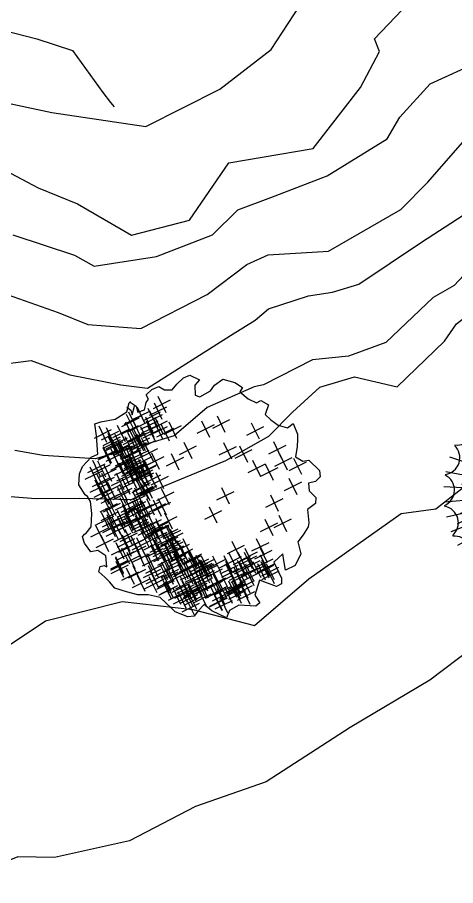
# Model space of a CAD drawing. Header units: inches. Extents: x 200 to 566, y -336 to 11.
# Drawn here: x 474.18 to 487.15, y -194.02 to -168.32 of the extents above; entities that cross this region are included whole.
import ezdxf

# ---------------------------------------------------------------- set-up
doc = ezdxf.new("R2010")
doc.units = ezdxf.units.IN
doc.header["$MEASUREMENT"] = 0
doc.layers.get('0').update_dxf_attribs({"color": 31})
for name, color, linetype in [('boundary', 21, 'Continuous'), ('NEW', 7, 'Continuous'), ('trees', 76, 'Continuous')]:
    doc.layers.add(name, color=color, linetype=linetype)

# ---------------------------------------------------------------- blocks, each defined once
blk = doc.blocks.new('decitree')
at = {"layer": 'boundary'}
blk.add_lwpolyline([(-4.54, 2.527), (-4.179, 2.472), (-3.984, 2.25), (-3.735, 2.499), (-3.818, 2.86), (-3.79, 3.054), (-3.984, 3.193), (-3.846, 3.553), (-3.596, 3.831), (-3.263, 3.803), (-2.929, 3.969), (-2.846, 4.33), (-2.68, 4.746), (-2.458, 4.996), (-1.93, 4.996), (-2.013, 4.663), (-1.791, 4.219), (-1.541, 4.247), (-1.208, 4.746), (-1.153, 5.079), (-0.903, 5.523), (-0.292, 5.634), (0.152, 5.578), (0.124, 5.328), (0.652, 5.19), (1.096, 5.19), (1.235, 5.384), (1.679, 5.356), (1.734, 4.857), (2.095, 4.746), (2.539, 4.663), (3.011, 4.746), (3.178, 5.051), (3.594, 4.663), (3.705, 4.441), (3.844, 4.108), (3.983, 3.609), (4.399, 3.581), (4.649, 3.747), (5.343, 3.526), (5.51, 3.248), (5.399, 2.943), (5.121, 2.721), (5.316, 2.388), (5.76, 2.25), (5.871, 1.972), (5.649, 1.529), (5.982, 0.974), (6.037, 0.78), (5.982, 0.308), (5.899, -0.108), (6.287, -0.579), (6.287, -1.217), (5.954, -1.633), (5.676, -1.245), (5.482, -0.968), (5.26, -1.523), (5.954, -2.077), (6.065, -2.327), (5.899, -2.549), (5.01, -2.632), (5.121, -3.409), (5.51, -3.63), (5.399, -3.88), (4.622, -4.185), (4.316, -4.629), (4.344, -5.017), (3.539, -5.017), (3.067, -4.906), (2.928, -5.322), (2.873, -5.628), (2.595, -5.794), (1.929, -5.849), (1.707, -5.766), (0.957, -5.517), (0.374, -5.655), (-0.098, -5.877), (-0.653, -5.988), (-1.264, -6.071), (-1.625, -5.905), (-1.93, -5.794), (-2.319, -5.683), (-2.374, -5.433), (-2.208, -5.295), (-2.069, -5.295), (-2.347, -4.823), (-2.818, -4.768), (-3.096, -4.962), (-3.568, -4.712), (-3.79, -4.49), (-3.762, -4.324), (-3.707, -4.241), (-3.624, -3.852), (-3.873, -3.242), (-4.179, -2.743), (-4.429, -2.577), (-4.567, -2.549), (-5.067, -2.244), (-5.261, -1.744), (-5.289, -1.356), (-5.095, -0.746), (-4.873, -0.469), (-5.317, 0.308), (-5.65, 0.807), (-5.428, 1.029), (-4.845, 1.445), (-4.484, 2.028), (-4.567, 2.472), (-4.54, 2.555)], dxfattribs=at)
at = {"layer": 'trees', "linetype": 'Continuous'}
for points in [[(0.263, 3.858), (-0.32, 3.109)], [(1.29, 4.191), (1.984, 3.636)], [(1.929, 4.274), (1.346, 3.526)], [(3.317, 3.914), (2.734, 3.165)], [(-2.791, 3.47), (-3.374, 2.721)], [(-0.375, 3.775), (0.319, 3.22)], [(2.678, 3.831), (3.372, 3.276)], [(3.844, 3.498), (3.261, 2.749)], [(3.927, 3.526), (4.622, 2.971)], [(4.566, 3.609), (3.983, 2.86)], [(-3.457, 2.999), (-2.763, 2.444)], [(-3.429, 3.387), (-2.735, 2.832)], [(-2.818, 3.082), (-3.401, 2.333)], [(-0.958, 3.22), (-0.264, 2.666)], [(-0.32, 3.304), (-0.903, 2.555)], [(1.901, 2.999), (1.318, 2.25)], [(3.206, 3.415), (3.9, 2.86)], [(-3.624, 2.638), (-2.929, 2.083)], [(-2.985, 2.721), (-3.568, 1.972)], [(-2.846, 2.638), (-3.429, 1.889)], [(0.485, 2.721), (1.179, 2.166)], [(1.124, 2.804), (0.541, 2.056)], [(1.262, 2.915), (1.956, 2.361)], [(2.789, 2.638), (2.206, 1.889)], [(2.789, 2.666), (3.483, 2.111)], [(3.428, 2.749), (2.845, 2)], [(4.788, 2.61), (4.205, 1.861)], [(-4.585, 2.231), (-4.332, 2.192), (-4.176, 2.013), (-4.258, 2.45), (-4.255, 2.46)], [(-4.585, 2.231), (-4.332, 2.192), (-4.176, 2.013), (-4.258, 2.45), (-4.255, 2.46)], [(-4.123, 2.444), (-3.429, 1.889)], [(-3.485, 2.527), (-4.068, 1.778)], [(-3.54, 2.194), (-2.846, 1.639)], [(-3.485, 2.555), (-2.791, 2)], [(-2.902, 2.277), (-3.485, 1.529)], [(-3.124, 2.388), (-2.43, 1.834)], [(-2.485, 2.472), (-3.068, 1.723)], [(-2.374, 2.222), (-2.957, 1.473)], [(-2.68, 2.194), (-1.986, 1.639)], [(-2.041, 2.277), (-2.624, 1.529)], [(-2.402, 2.472), (-1.708, 1.917)], [(-1.764, 2.555), (-2.347, 1.806)], [(2.151, 2.555), (2.845, 2)], [(4.15, 2.527), (4.844, 1.972)], [(-4.456, 1.917), (-3.762, 1.362)], [(-4.401, 2.056), (-3.707, 1.501)], [(-3.818, 2), (-4.401, 1.251)], [(-3.762, 2.139), (-4.345, 1.39)], [(-4.068, 1.806), (-3.374, 1.251)], [(-3.429, 1.889), (-4.012, 1.14)], [(-2.929, 1.75), (-3.512, 1.002)], [(-3.429, 2.028), (-2.735, 1.473)], [(-2.791, 2.111), (-3.374, 1.362)], [(-3.263, 1.861), (-2.569, 1.307)], [(-2.624, 1.945), (-3.207, 1.196)], [(-3.013, 2.139), (-2.319, 1.584)], [(-1.292, 1.889), (-0.598, 1.334)], [(-0.653, 1.972), (-1.236, 1.223)], [(-3.984, 1.307), (-4.567, 0.558)], [(-4.318, 1.556), (-3.624, 1.002)], [(-3.679, 1.639), (-4.262, 0.891)], [(-3.901, 1.362), (-3.207, 0.807)], [(-3.263, 1.445), (-3.846, 0.696)], [(-3.79, 1.39), (-3.096, 0.835)], [(-3.152, 1.473), (-3.735, 0.724)], [(-3.568, 1.667), (-2.874, 1.112)], [(-2.902, 1.334), (-3.485, 0.585)], [(3.678, 1.39), (4.372, 0.835)], [(4.316, 1.473), (3.733, 0.724)], [(-4.789, 0.891), (-5.372, 0.142)], [(-5.067, 0.891), (-4.373, 0.336)], [(-4.429, 0.974), (-5.012, 0.225)], [(-4.623, 1.223), (-3.929, 0.669)], [(-3.901, 0.863), (-4.484, 0.114)], [(-4.04, 0.891), (-3.346, 0.336)], [(-4.012, 1.14), (-3.318, 0.585)], [(-3.401, 0.974), (-3.984, 0.225)], [(-3.374, 1.223), (-3.957, 0.475)], [(-3.596, 1.196), (-2.902, 0.641)], [(-3.596, 0.974), (-2.902, 0.419)], [(-2.957, 1.279), (-3.54, 0.53)], [(-3.54, 1.251), (-2.846, 0.696)], [(-2.957, 1.057), (-3.54, 0.308)], [(-3.29, 1.196), (-2.596, 0.641)], [(-2.652, 1.279), (-3.235, 0.53)], [(-2.957, 0.946), (-2.263, 0.391)], [(-2.319, 1.029), (-2.902, 0.28)], [(-1.625, 1.112), (-0.931, 0.558)], [(-0.986, 1.196), (-1.569, 0.447)], [(-5.428, 0.807), (-4.734, 0.253)], [(-4.873, 0.669), (-4.179, 0.114)], [(-4.234, 0.752), (-4.817, 0.003)], [(-4.817, 0.558), (-4.123, 0.003)], [(-4.179, 0.641), (-4.762, -0.108)], [(-4.678, 0.585), (-3.984, 0.031)], [(-4.651, 0.502), (-3.957, -0.052)], [(-4.04, 0.669), (-4.623, -0.08)], [(-4.012, 0.585), (-4.595, -0.163)], [(-4.54, 0.78), (-3.846, 0.225)], [(-4.318, 0.447), (-3.624, -0.108)], [(-3.679, 0.53), (-4.262, -0.219)], [(-4.207, 0.447), (-3.512, -0.108)], [(-4.151, 0.53), (-3.457, -0.025)], [(-3.568, 0.53), (-4.151, -0.219)], [(-3.512, 0.613), (-4.095, -0.136)], [(-3.818, 0.447), (-3.124, -0.108)], [(-3.179, 0.53), (-3.762, -0.219)], [(-3.679, 0.53), (-2.985, -0.025)], [(-3.041, 0.613), (-3.624, -0.136)], [(-3.318, 0.696), (-2.624, 0.142)], [(-2.68, 0.78), (-3.263, 0.031)], [(-3.041, 0.475), (-2.347, -0.08)], [(-2.402, 0.558), (-2.985, -0.191)], [(-2.513, 0.724), (-1.819, 0.169)], [(-1.875, 0.807), (-2.458, 0.058)], [(1.346, 0.669), (2.04, 0.114)], [(1.984, 0.752), (1.401, 0.003)], [(4.483, 0.669), (5.177, 0.114)], [(5.121, 0.752), (4.538, 0.003)], [(-4.151, 0.058), (-4.734, -0.69)], [(-4.151, 0.003), (-4.734, -0.746)], [(-4.401, 0.031), (-3.707, -0.524)], [(-3.762, 0.114), (-4.345, -0.635)], [(-3.901, 0.031), (-3.207, -0.524)], [(-3.263, 0.114), (-3.846, -0.635)], [(-3.235, 0.031), (-3.818, -0.718)], [(-3.457, 0.336), (-2.763, -0.219)], [(-3.457, 0.086), (-2.763, -0.469)], [(-2.818, 0.419), (-3.401, -0.33)], [(-2.818, 0.169), (-3.401, -0.579)], [(-2.818, 0.031), (-3.401, -0.718)], [(-2.652, 0.003), (-3.235, -0.746)], [(-3.179, 0.086), (-2.485, -0.469)], [(-2.569, 0.031), (-3.152, -0.718)], [(-2.541, 0.169), (-3.124, -0.579)], [(-2.957, 0.169), (-2.263, -0.385)], [(-2.319, 0.253), (-2.902, -0.496)], [(-2.68, 0.142), (-1.986, -0.413)], [(-2.652, 0.225), (-1.958, -0.33)], [(-2.041, 0.225), (-2.624, -0.524)], [(-2.013, 0.308), (-2.596, -0.441)], [(-1.264, 0.031), (-1.847, -0.718)], [(3.955, 0.197), (4.649, -0.358)], [(4.594, 0.28), (4.011, -0.469)], [(-4.789, -0.025), (-4.095, -0.579)], [(-4.789, -0.08), (-4.095, -0.635)], [(-4.012, -0.274), (-3.318, -0.829)], [(-3.374, -0.191), (-3.957, -0.94)], [(-3.873, -0.052), (-3.179, -0.607)], [(-3.735, -0.413), (-3.041, -0.968)], [(-3.096, -0.33), (-3.679, -1.079)], [(-3.512, -0.108), (-2.818, -0.663)], [(-2.874, -0.025), (-3.457, -0.774)], [(-3.457, -0.052), (-2.763, -0.607)], [(-3.401, -0.302), (-2.707, -0.857)], [(-2.763, -0.219), (-3.346, -0.968)], [(-3.29, -0.08), (-2.596, -0.635)], [(-3.207, -0.052), (-2.513, -0.607)], [(-3.124, -0.274), (-2.43, -0.829)], [(-2.485, -0.191), (-3.068, -0.94)], [(-2.846, -0.274), (-2.152, -0.829)], [(-2.818, -0.33), (-2.124, -0.885)], [(-2.208, -0.191), (-2.791, -0.94)], [(-2.18, -0.247), (-2.763, -0.996)], [(-2.735, -0.108), (-2.041, -0.663)], [(-2.097, -0.025), (-2.68, -0.774)], [(-2.624, -0.219), (-1.93, -0.774)], [(-1.986, -0.136), (-2.569, -0.885)], [(-2.263, -0.163), (-1.569, -0.718)], [(-1.625, -0.08), (-2.208, -0.829)], [(-1.902, -0.052), (-1.208, -0.607)], [(1.845, -0.358), (1.262, -1.106)], [(-4.345, -0.774), (-4.928, -1.523)], [(-4.734, -0.774), (-4.04, -1.328)], [(-4.095, -0.69), (-4.678, -1.439)], [(-4.373, -0.829), (-3.679, -1.384)], [(-3.735, -0.746), (-4.318, -1.495)], [(-3.512, -0.607), (-2.818, -1.162)], [(-2.874, -0.524), (-3.457, -1.273)], [(-3.124, -0.607), (-2.43, -1.162)], [(-2.485, -0.524), (-3.068, -1.273)], [(-2.596, -0.801), (-1.902, -1.356)], [(-2.569, -0.718), (-1.875, -1.273)], [(-1.958, -0.718), (-2.541, -1.467)], [(-1.93, -0.635), (-2.513, -1.384)], [(-2.374, -0.829), (-1.68, -1.384)], [(-1.736, -0.746), (-2.319, -1.495)], [(-2.208, -0.718), (-1.514, -1.273)], [(-1.625, -0.801), (-2.208, -1.55)], [(-1.569, -0.635), (-2.152, -1.384)], [(-1.319, -0.635), (-0.625, -1.19)], [(-0.681, -0.552), (-1.264, -1.301)], [(1.207, -0.441), (1.901, -0.996)], [(4.622, -0.774), (4.039, -1.523)], [(-4.984, -0.857), (-4.29, -1.412)], [(-4.956, -1.217), (-4.262, -1.772)], [(-4.318, -1.134), (-4.901, -1.883)], [(-4.29, -1.245), (-3.596, -1.8)], [(-3.651, -1.162), (-4.234, -1.911)], [(-3.651, -0.94), (-2.957, -1.495)], [(-3.013, -0.857), (-3.596, -1.606)], [(-3.29, -1.023), (-2.596, -1.578)], [(-2.652, -0.94), (-3.235, -1.689)], [(-2.624, -1.273), (-3.207, -2.022)], [(-2.513, -1.19), (-1.819, -1.744)], [(-1.875, -1.106), (-2.458, -1.855)], [(-2.263, -0.885), (-1.569, -1.439)], [(-0.792, -1.245), (-1.375, -1.994)], [(-1.236, -1.162), (-0.542, -1.717)], [(-0.598, -1.079), (-1.181, -1.828)], [(3.983, -0.857), (4.677, -1.412)], [(4.288, -1.134), (4.982, -1.689)], [(4.927, -1.051), (4.344, -1.8)], [(-4.484, -1.384), (-3.79, -1.939)], [(-4.456, -1.689), (-3.762, -2.244)], [(-3.846, -1.301), (-4.429, -2.05)], [(-3.818, -1.606), (-4.401, -2.355)], [(-3.873, -1.495), (-3.179, -2.05)], [(-3.235, -1.412), (-3.818, -2.16)], [(-3.29, -1.523), (-2.596, -2.077)], [(-3.263, -1.356), (-2.569, -1.911)], [(-2.652, -1.439), (-3.235, -2.188)], [(-2.513, -1.412), (-1.819, -1.966)], [(-1.875, -1.328), (-2.458, -2.077)], [(-2.374, -1.661), (-1.68, -2.216)], [(-1.736, -1.578), (-2.319, -2.327)], [(-2.013, -1.661), (-1.319, -2.216)], [(-1.375, -1.578), (-1.958, -2.327)], [(-1.93, -1.606), (-1.236, -2.16)], [(-1.292, -1.523), (-1.875, -2.271)], [(-1.764, -1.412), (-1.069, -1.966)], [(-1.125, -1.328), (-1.708, -2.077)], [(-1.43, -1.328), (-0.736, -1.883)], [(-0.653, -1.661), (0.041, -2.216)], [(-0.015, -1.578), (-0.598, -2.327)], [(2.956, -1.495), (3.65, -2.05)], [(3.594, -1.412), (3.011, -2.16)], [(3.678, -1.523), (4.372, -2.077)], [(4.316, -1.439), (3.733, -2.188)], [(4.372, -1.633), (3.789, -2.382)], [(4.51, -1.495), (5.204, -2.05)], [(5.149, -1.412), (4.566, -2.16)], [(4.677, -1.689), (5.371, -2.244)], [(5.316, -1.606), (4.733, -2.355)], [(5.316, -1.689), (4.733, -2.438)], [(5.593, -1.661), (5.01, -2.41)], [(-4.179, -1.828), (-3.485, -2.382)], [(-3.54, -1.744), (-4.123, -2.493)], [(-4.012, -1.911), (-3.318, -2.466)], [(-3.374, -1.828), (-3.957, -2.577)], [(-3.735, -1.939), (-3.041, -2.493)], [(-3.096, -1.855), (-3.679, -2.604)], [(-2.957, -1.939), (-2.263, -2.493)], [(-2.319, -1.855), (-2.902, -2.604)], [(-2.652, -1.911), (-1.958, -2.466)], [(-2.069, -2.105), (-2.652, -2.854)], [(-2.013, -1.828), (-2.596, -2.577)], [(-2.347, -1.828), (-1.652, -2.382)], [(-1.708, -1.744), (-2.291, -2.493)], [(-1.43, -2.133), (-2.013, -2.882)], [(-1.958, -2.077), (-1.264, -2.632)], [(-1.319, -1.994), (-1.902, -2.743)], [(-1.819, -1.994), (-1.125, -2.549)], [(-1.181, -1.911), (-1.764, -2.66)], [(-1.292, -2.133), (-0.598, -2.687)], [(-0.653, -2.05), (-1.236, -2.798)], [(-0.931, -2.105), (-0.237, -2.66)], [(-0.292, -2.022), (-0.875, -2.771)], [(-0.209, -2.133), (-0.792, -2.882)], [(0.291, -2.105), (-0.292, -2.854)], [(0.43, -2.105), (-0.153, -2.854)], [(3.067, -2.077), (3.761, -2.632)], [(3.705, -1.994), (3.122, -2.743)], [(3.456, -1.855), (4.15, -2.41)], [(4.094, -1.772), (3.511, -2.521)], [(4.233, -2.133), (3.65, -2.882)], [(3.733, -1.717), (4.427, -2.271)], [(3.983, -1.855), (4.677, -2.41)], [(4.622, -1.772), (4.039, -2.521)], [(4.677, -2.133), (4.094, -2.882)], [(4.316, -1.939), (5.01, -2.493)], [(4.955, -1.855), (4.372, -2.604)], [(4.566, -1.939), (5.26, -2.493)], [(5.204, -1.855), (4.622, -2.604)], [(4.677, -1.772), (5.371, -2.327)], [(4.955, -1.744), (5.649, -2.299)], [(5.038, -1.911), (5.732, -2.466)], [(5.676, -1.828), (5.093, -2.577)], [(-3.596, -2.355), (-2.902, -2.909)], [(-2.957, -2.271), (-3.54, -3.02)], [(-3.457, -2.271), (-2.763, -2.826)], [(-2.818, -2.188), (-3.401, -2.937)], [(-2.818, -2.549), (-2.124, -3.104)], [(-2.18, -2.466), (-2.763, -3.214)], [(-2.707, -2.188), (-2.013, -2.743)], [(-2.541, -2.382), (-1.847, -2.937)], [(-1.902, -2.299), (-2.485, -3.048)], [(-2.374, -2.549), (-1.68, -3.104)], [(-1.736, -2.466), (-2.319, -3.214)], [(-2.235, -2.549), (-1.541, -3.104)], [(-1.597, -2.466), (-2.18, -3.214)], [(-2.069, -2.216), (-1.375, -2.771)], [(-1.902, -2.41), (-1.208, -2.965)], [(-1.264, -2.327), (-1.847, -3.076)], [(-1.791, -2.493), (-1.097, -3.048)], [(-1.153, -2.41), (-1.736, -3.159)], [(-1.652, -2.549), (-0.958, -3.104)], [(-1.014, -2.466), (-1.597, -3.214)], [(-1.486, -2.355), (-0.792, -2.909)], [(-0.847, -2.271), (-1.43, -3.02)], [(-0.764, -2.493), (-1.347, -3.242)], [(-1.069, -2.41), (-0.375, -2.965)], [(-1.069, -2.549), (-0.375, -3.104)], [(-0.431, -2.327), (-1.014, -3.076)], [(-0.431, -2.466), (-1.014, -3.214)], [(-0.847, -2.216), (-0.153, -2.771)], [(-0.82, -2.244), (-0.126, -2.798)], [(-0.181, -2.16), (-0.764, -2.909)], [(-0.126, -2.493), (-0.709, -3.242)], [(-0.348, -2.188), (0.346, -2.743)], [(0.319, -2.493), (-0.264, -3.242)], [(-0.209, -2.188), (0.485, -2.743)], [(-0.181, -2.549), (0.513, -3.104)], [(0.457, -2.466), (-0.126, -3.214)], [(-0.042, -2.271), (0.652, -2.826)], [(0.596, -2.188), (0.013, -2.937)], [(1.124, -2.549), (0.541, -3.298)], [(0.707, -2.41), (1.401, -2.965)], [(2.401, -2.549), (3.095, -3.104)], [(3.039, -2.466), (2.456, -3.214)], [(2.9, -2.299), (3.594, -2.854)], [(3.539, -2.216), (2.956, -2.965)], [(3.095, -2.521), (3.789, -3.076)], [(3.733, -2.438), (3.15, -3.187)], [(3.594, -2.216), (4.288, -2.771)], [(4.261, -2.549), (3.678, -3.298)], [(3.705, -2.244), (4.399, -2.798)], [(4.344, -2.16), (3.761, -2.909)], [(4.039, -2.216), (4.733, -2.771)], [(4.177, -2.438), (4.871, -2.993)], [(4.816, -2.355), (4.233, -3.104)], [(-3.485, -2.993), (-2.791, -3.547)], [(-2.846, -2.909), (-3.429, -3.658)], [(-3.374, -2.715), (-2.68, -3.27)], [(-2.735, -2.632), (-3.318, -3.381)], [(-3.179, -2.965), (-2.485, -3.52)], [(-2.541, -2.882), (-3.124, -3.63)], [(-2.874, -2.993), (-2.18, -3.547)], [(-2.235, -2.909), (-2.818, -3.658)], [(-2.68, -2.826), (-1.986, -3.381)], [(-2.041, -2.743), (-2.624, -3.492)], [(-2.347, -2.687), (-1.652, -3.242)], [(-1.708, -2.604), (-2.291, -3.353)], [(-1.403, -2.577), (-0.709, -3.131)], [(-1.319, -2.965), (-0.625, -3.52)], [(-0.681, -2.882), (-1.264, -3.63)], [(-0.764, -2.577), (-0.07, -3.131)], [(-0.764, -2.965), (-0.07, -3.52)], [(0.124, -2.993), (-0.459, -3.741)], [(-0.32, -2.577), (0.374, -3.131)], [(0.013, -2.66), (0.707, -3.214)], [(0.624, -2.965), (0.041, -3.714)], [(0.652, -2.577), (0.069, -3.325)], [(0.652, -2.937), (0.069, -3.686)], [(0.152, -2.66), (0.846, -3.214)], [(0.79, -2.577), (0.208, -3.325)], [(0.263, -2.826), (0.957, -3.381)], [(0.291, -2.882), (0.985, -3.436)], [(0.902, -2.743), (0.319, -3.492)], [(0.485, -2.632), (1.179, -3.187)], [(1.235, -2.937), (0.652, -3.686)], [(0.735, -2.771), (1.429, -3.325)], [(1.373, -2.687), (0.79, -3.436)], [(1.235, -2.798), (1.929, -3.353)], [(1.235, -2.854), (1.929, -3.409)], [(1.235, -2.909), (1.929, -3.464)], [(1.873, -2.715), (1.29, -3.464)], [(1.873, -2.771), (1.29, -3.52)], [(1.873, -2.826), (1.29, -3.575)], [(1.651, -2.882), (2.345, -3.436)], [(2.29, -2.798), (1.707, -3.547)], [(2.345, -2.993), (1.762, -3.741)], [(1.901, -2.798), (2.595, -3.353)], [(1.901, -2.993), (2.595, -3.547)], [(2.539, -2.715), (1.956, -3.464)], [(2.539, -2.909), (1.956, -3.658)], [(1.984, -2.993), (2.678, -3.547)], [(2.623, -2.909), (2.04, -3.658)], [(2.151, -2.993), (2.845, -3.547)], [(2.789, -2.909), (2.206, -3.658)], [(3.122, -2.937), (2.539, -3.686)], [(3.206, -2.66), (3.9, -3.214)], [(3.844, -2.577), (3.261, -3.325)], [(3.622, -2.632), (4.316, -3.187)], [(3.733, -2.687), (4.427, -3.242)], [(4.372, -2.604), (3.789, -3.353)], [(4.399, -2.993), (3.816, -3.741)], [(4.15, -2.854), (4.844, -3.409)], [(4.788, -2.771), (4.205, -3.52)], [(-3.041, -3.214), (-2.347, -3.769)], [(-2.402, -3.131), (-2.985, -3.88)], [(-2.818, -3.298), (-2.124, -3.852)], [(-2.18, -3.214), (-2.763, -3.963)], [(-2.347, -3.381), (-1.652, -3.936)], [(-1.708, -3.298), (-2.291, -4.047)], [(-2.069, -3.242), (-1.375, -3.797)], [(-1.43, -3.159), (-2.013, -3.908)], [(-1.652, -3.409), (-0.958, -3.963)], [(-1.014, -3.325), (-1.597, -4.074)], [(-1.375, -3.353), (-0.681, -3.908)], [(-0.736, -3.27), (-1.319, -4.019)], [(-0.847, -3.104), (-0.153, -3.658)], [(-0.209, -3.02), (-0.792, -3.769)], [(-0.598, -3.381), (0.096, -3.936)], [(0.041, -3.298), (-0.542, -4.047)], [(-0.514, -3.076), (0.18, -3.63)], [(-0.292, -3.214), (0.402, -3.769)], [(0.346, -3.131), (-0.237, -3.88)], [(-0.153, -3.409), (0.541, -3.963)], [(0.485, -3.325), (-0.098, -4.074)], [(-0.015, -3.048), (0.679, -3.603)], [(0.013, -3.02), (0.707, -3.575)], [(0.152, -3.353), (0.846, -3.908)], [(0.735, -3.409), (0.152, -4.157)], [(0.541, -3.159), (1.235, -3.714)], [(0.596, -3.02), (1.29, -3.575)], [(1.179, -3.076), (0.596, -3.825)], [(0.624, -3.298), (1.318, -3.852)], [(1.262, -3.214), (0.679, -3.963)], [(0.929, -3.242), (1.623, -3.797)], [(1.207, -3.325), (1.901, -3.88)], [(1.845, -3.242), (1.262, -3.991)], [(1.373, -3.131), (2.067, -3.686)], [(2.012, -3.048), (1.429, -3.797)], [(1.679, -3.381), (2.373, -3.936)], [(1.707, -3.076), (2.401, -3.63)], [(2.317, -3.298), (1.734, -4.047)], [(2.151, -3.27), (2.845, -3.825)], [(2.789, -3.187), (2.206, -3.936)], [(2.484, -3.02), (3.178, -3.575)], [(2.817, -3.353), (3.511, -3.908)], [(3.456, -3.27), (2.873, -4.019)], [(3.067, -3.104), (3.761, -3.658)], [(3.705, -3.02), (3.122, -3.769)], [(3.65, -3.325), (4.344, -3.88)], [(4.288, -3.242), (3.705, -3.991)], [(3.761, -3.076), (4.455, -3.63)], [(3.816, -3.187), (4.51, -3.741)], [(3.816, -3.298), (4.51, -3.852)], [(4.455, -3.104), (3.872, -3.852)], [(4.455, -3.214), (3.872, -3.963)], [(4.622, -3.409), (4.039, -4.157)], [(4.177, -3.131), (4.871, -3.686)], [(4.816, -3.048), (4.233, -3.797)], [(4.399, -3.353), (5.093, -3.908)], [(5.038, -3.27), (4.455, -4.019)], [(-3.485, -3.658), (-2.791, -4.213)], [(-2.846, -3.575), (-3.429, -4.324)], [(-2.069, -3.547), (-1.375, -4.102)], [(-1.43, -3.464), (-2.013, -4.213)], [(-1.902, -3.741), (-1.208, -4.296)], [(-1.264, -3.658), (-1.847, -4.407)], [(-1.403, -3.63), (-0.709, -4.185)], [(-0.764, -3.547), (-1.347, -4.296)], [(-0.459, -3.825), (-1.042, -4.574)], [(-0.57, -3.852), (0.124, -4.407)], [(0.069, -3.769), (-0.514, -4.518)], [(0.096, -3.492), (0.79, -4.047)], [(0.513, -3.686), (1.207, -4.241)], [(1.151, -3.603), (0.568, -4.352)], [(1.04, -3.658), (1.734, -4.213)], [(1.096, -3.547), (1.79, -4.102)], [(1.679, -3.575), (1.096, -4.324)], [(1.734, -3.464), (1.151, -4.213)], [(1.429, -3.658), (2.123, -4.213)], [(2.067, -3.575), (1.485, -4.324)], [(1.679, -3.658), (2.373, -4.213)], [(2.317, -3.575), (1.734, -4.324)], [(1.901, -3.575), (2.595, -4.13)], [(2.539, -3.492), (1.956, -4.241)], [(2.123, -3.52), (2.817, -4.074)], [(2.762, -3.436), (2.179, -4.185)], [(2.234, -3.658), (2.928, -4.213)], [(2.873, -3.575), (2.29, -4.324)], [(2.734, -3.575), (3.428, -4.13)], [(3.372, -3.492), (2.789, -4.241)], [(3.567, -3.852), (2.984, -4.601)], [(3.095, -3.686), (3.789, -4.241)], [(3.733, -3.603), (3.15, -4.352)], [(3.261, -3.603), (3.955, -4.157)], [(3.9, -3.52), (3.317, -4.268)], [(3.927, -3.825), (3.345, -4.574)], [(3.594, -3.686), (4.288, -4.241)], [(4.233, -3.603), (3.65, -4.352)], [(3.983, -3.492), (4.677, -4.047)], [(-3.013, -4.019), (-2.319, -4.574)], [(-2.374, -3.936), (-2.957, -4.684)], [(-2.18, -4.019), (-1.486, -4.574)], [(-1.541, -3.936), (-2.124, -4.684)], [(-1.819, -4.13), (-1.125, -4.684)], [(-1.181, -4.047), (-1.764, -4.795)], [(-1.486, -4.213), (-0.792, -4.768)], [(-0.847, -4.13), (-1.43, -4.879)], [(-1.097, -3.908), (-0.403, -4.463)], [(-0.709, -3.88), (-0.015, -4.435)], [(-0.264, -4.102), (0.43, -4.657)], [(0.374, -4.019), (-0.209, -4.768)], [(0.374, -4.268), (-0.209, -5.017)], [(0.208, -4.019), (0.902, -4.574)], [(0.263, -3.908), (0.957, -4.463)], [(0.846, -3.936), (0.263, -4.684)], [(0.541, -3.963), (1.235, -4.518)], [(0.568, -4.102), (1.262, -4.657)], [(1.179, -3.88), (0.596, -4.629)], [(1.207, -4.019), (0.624, -4.768)], [(0.902, -4.047), (1.596, -4.601)], [(1.54, -3.963), (0.957, -4.712)], [(1.401, -4.157), (2.095, -4.712)], [(2.04, -4.074), (1.457, -4.823)], [(2.206, -4.241), (1.623, -4.99)], [(1.984, -3.963), (2.678, -4.518)], [(2.567, -4.213), (1.984, -4.962)], [(2.623, -3.88), (2.04, -4.629)], [(2.095, -3.991), (2.789, -4.546)], [(2.734, -3.908), (2.151, -4.657)], [(2.317, -4.019), (3.011, -4.574)], [(2.956, -3.936), (2.373, -4.684)], [(2.401, -3.963), (3.095, -4.518)], [(3.039, -3.88), (2.456, -4.629)], [(2.928, -3.936), (3.622, -4.49)], [(3.289, -3.908), (3.983, -4.463)], [(3.289, -4.213), (3.983, -4.768)], [(3.289, -4.241), (3.983, -4.795)], [(3.927, -4.13), (3.345, -4.879)], [(3.927, -4.157), (3.345, -4.906)], [(3.594, -4.213), (4.288, -4.768)], [(4.233, -4.13), (3.65, -4.879)], [(-1.902, -4.657), (-1.208, -5.211)], [(-1.264, -4.574), (-1.847, -5.322)], [(-1.236, -4.629), (-1.819, -5.378)], [(-0.931, -4.684), (-0.237, -5.239)], [(-0.292, -4.601), (-0.875, -5.35)], [(-0.264, -4.352), (0.43, -4.906)], [(-0.015, -4.574), (0.679, -5.128)], [(0.624, -4.49), (0.041, -5.239)], [(0.568, -4.574), (1.262, -5.128)], [(0.596, -4.435), (1.29, -4.99)], [(1.207, -4.49), (0.624, -5.239)], [(1.235, -4.352), (0.652, -5.101)], [(1.485, -4.629), (0.902, -5.378)], [(1.318, -4.379), (2.012, -4.934)], [(1.956, -4.296), (1.373, -5.045)], [(1.568, -4.324), (2.262, -4.879)], [(1.568, -4.601), (2.262, -5.156)], [(2.206, -4.518), (1.623, -5.267)], [(1.929, -4.296), (2.623, -4.851)], [(1.929, -4.379), (2.623, -4.934)], [(1.929, -4.684), (2.623, -5.239)], [(2.567, -4.296), (1.984, -5.045)], [(2.567, -4.601), (1.984, -5.35)], [(2.762, -4.629), (2.179, -5.378)], [(2.512, -4.379), (3.206, -4.934)], [(3.15, -4.296), (2.567, -5.045)], [(-1.875, -4.712), (-1.181, -5.267)], [(-1.791, -4.851), (-1.097, -5.406)], [(-1.153, -4.768), (-1.736, -5.517)], [(-1.181, -4.934), (-0.487, -5.489)], [(-0.542, -4.851), (-1.125, -5.6)], [(-0.542, -5.017), (0.152, -5.572)], [(0.096, -4.934), (-0.487, -5.683)], [(0.013, -4.823), (0.707, -5.378)], [(0.652, -4.74), (0.069, -5.489)], [(0.79, -4.795), (1.485, -5.35)], [(1.429, -4.712), (0.846, -5.461)], [(0.846, -4.712), (1.54, -5.267)], [(1.318, -4.823), (2.012, -5.378)], [(1.956, -4.74), (1.373, -5.489)], [(1.623, -4.879), (2.317, -5.433)], [(2.262, -4.795), (1.679, -5.544)], [(2.123, -4.712), (2.817, -5.267)], [(2.179, -5.045), (2.873, -5.6)], [(2.817, -4.962), (2.234, -5.711)]]:
    blk.add_lwpolyline(points, dxfattribs=at)
blk = doc.blocks.new('conitree')
at = {"layer": 'boundary'}
for q in [(-1.587, 5.222), (3.915, 3.696), (4.383, 3.107), (-5.273, -1.292), (-4.699, -2.678), (2.513, -4.679)]:
    blk.add_line((-0.057, 0.056), q, dxfattribs=at)
for centre, start, end in [((-1.639, 5.524), 221.5948, 350.6717), ((-0.034, 5.748), 205.2312, 334.3081), ((1.568, 5.511), 188.8675, 317.9445), ((-3.115, 4.857), 237.9584, 7.0354), ((3.039, 4.832), 172.5039, 301.5808), ((-4.344, 3.801), 254.3221, 23.399), ((4.259, 3.766), 156.1402, 285.2172), ((-5.225, 2.442), 270.6857, 39.7626), ((5.13, 2.4), 139.7766, 268.8536), ((-5.688, 0.889), 287.0493, 56.1263), ((5.58, 0.844), 123.413, 252.4899), ((-5.695, -0.731), 303.413, 72.4899), ((5.573, -0.777), 107.0493, 236.1263), ((-5.244, -2.288), 319.7766, 88.8536), ((5.111, -2.329), 90.6857, 219.7626), ((-4.374, -3.654), 336.1402, 105.2172), ((4.229, -3.689), 74.3221, 203.399), ((-3.154, -4.72), 352.5039, 121.5808), ((3.001, -4.745), 57.9584, 187.0354), ((-1.683, -5.399), 8.8675, 137.9445), ((1.524, -5.412), 41.5948, 170.6717), ((-0.08, -5.636), 25.2312, 154.3081)]:
    blk.add_arc(centre, 0.83, start, end, dxfattribs=at)
at = {"layer": 'trees', "linetype": 'Continuous'}
for p, q in [((-0.057, 0.056), (-0.853, 5.384)), ((-0.057, 0.056), (0.646, 5.397)), ((-0.057, 0.056), (1.383, 5.248)), ((1.249, 5.523), (0.565, 4.731)), ((0.637, 5.343), (1.321, 4.695)), ((1.609, 5.415), (0.925, 4.623)), ((0.997, 5.235), (1.681, 4.587)), ((-0.057, 0.056), (-2.291, 4.959)), ((-0.84, 4.875), (-1.525, 4.083)), ((-0.588, 4.839), (-1.273, 4.047)), ((-0.057, 0.056), (2.091, 4.997)), ((1.177, 4.839), (0.493, 4.047)), ((-0.057, 0.056), (-2.952, 4.6)), ((-1.561, 4.695), (-2.245, 3.903)), ((-2.173, 4.515), (-1.489, 3.867)), ((-1.021, 4.443), (-1.705, 3.651)), ((-1.453, 4.695), (-0.768, 4.047)), ((-1.201, 4.659), (-0.516, 4.011)), ((0.096, 4.695), (-0.588, 3.903)), ((-0.516, 4.515), (0.168, 3.867)), ((0.565, 4.443), (-0.12, 3.651)), ((-0.057, 0.056), (2.758, 4.65)), ((0.781, 4.479), (0.096, 3.687)), ((0.168, 4.299), (0.853, 3.651)), ((0.565, 4.659), (1.249, 4.011)), ((2.33, 4.479), (1.645, 3.687)), ((1.717, 4.299), (2.402, 3.651)), ((-0.057, 0.056), (-3.556, 4.153)), ((-2.642, 4.083), (-3.326, 3.291)), ((-3.254, 3.903), (-2.57, 3.255)), ((-1.849, 3.903), (-2.534, 3.111)), ((-1.741, 4.047), (-2.426, 3.255)), ((-2.354, 3.867), (-1.669, 3.219)), ((-1.489, 4.263), (-2.173, 3.471)), ((-2.101, 4.083), (-1.417, 3.435)), ((-1.633, 4.263), (-0.949, 3.615)), ((-0.057, 0.056), (3.37, 4.213)), ((-0.048, 4.263), (0.637, 3.615)), ((1.573, 4.191), (0.889, 3.399)), ((0.961, 4.011), (1.645, 3.363)), ((2.186, 4.011), (1.501, 3.219)), ((2.654, 4.083), (1.97, 3.291)), ((2.042, 3.903), (2.726, 3.255)), ((-0.057, 0.056), (-4.092, 3.626)), ((-2.462, 3.723), (-1.777, 3.075)), ((0.637, 3.687), (-0.048, 2.895)), ((0.024, 3.507), (0.709, 2.859)), ((1.898, 3.795), (1.213, 3.003)), ((1.285, 3.615), (1.97, 2.967)), ((1.573, 3.831), (2.258, 3.183)), ((-2.822, 3.147), (-3.506, 2.355)), ((-2.029, 3.183), (-2.714, 2.391)), ((-2.642, 3.003), (-1.957, 2.355)), ((-1.345, 3.363), (-2.029, 2.571)), ((-1.957, 3.183), (-1.273, 2.535)), ((-0.156, 3.399), (-0.84, 2.607)), ((-0.768, 3.219), (-0.084, 2.571)), ((0.529, 3.399), (-0.156, 2.607)), ((-0.084, 3.219), (0.601, 2.571)), ((1.249, 3.111), (0.565, 2.319)), ((1.465, 3.363), (0.781, 2.571)), ((0.853, 3.183), (1.537, 2.535)), ((2.186, 3.255), (1.501, 2.463)), ((1.573, 3.075), (2.258, 2.427)), ((2.798, 3.111), (2.114, 2.319)), ((2.942, 3.399), (2.258, 2.607)), ((2.33, 3.219), (3.014, 2.571)), ((3.123, 3.255), (2.438, 2.463)), ((2.51, 3.075), (3.195, 2.427)), ((-3.434, 2.967), (-2.75, 2.319)), ((-0.192, 2.823), (-0.876, 2.031)), ((-0.804, 2.643), (-0.12, 1.995)), ((0.637, 2.931), (1.321, 2.283)), ((1.645, 2.751), (0.961, 1.959)), ((1.033, 2.571), (1.717, 1.923)), ((2.186, 2.931), (2.87, 2.283)), ((2.906, 2.787), (2.222, 1.995)), ((2.942, 2.751), (2.258, 1.959)), ((2.294, 2.607), (2.978, 1.959)), ((2.33, 2.571), (3.014, 1.923)), ((3.123, 2.787), (2.438, 1.995)), ((2.51, 2.607), (3.195, 1.959)), ((3.483, 2.679), (2.798, 1.887)), ((3.987, 2.679), (3.303, 1.887)), ((-2.678, 2.463), (-3.362, 1.671)), ((-3.29, 2.283), (-2.606, 1.635)), ((-0.3, 2.427), (-0.985, 1.635)), ((-0.912, 2.247), (-0.228, 1.599)), ((0.384, 2.283), (-0.3, 1.491)), ((-0.057, 0.056), (4.764, 2.46)), ((0.637, 2.427), (-0.048, 1.635)), ((0.024, 2.247), (0.709, 1.599)), ((0.997, 2.499), (0.312, 1.707)), ((0.384, 2.319), (1.069, 1.671)), ((2.726, 2.283), (2.042, 1.491)), ((2.942, 2.427), (2.258, 1.635)), ((2.33, 2.247), (3.014, 1.599)), ((2.87, 2.499), (3.555, 1.851)), ((3.555, 2.247), (2.87, 1.455)), ((3.879, 2.391), (3.195, 1.599)), ((3.267, 2.211), (3.951, 1.563)), ((3.375, 2.499), (4.059, 1.851)), ((-4.011, 1.779), (-4.695, 0.987)), ((-3.651, 2.031), (-4.335, 1.239)), ((-4.263, 1.851), (-3.578, 1.203)), ((-1.921, 1.995), (-2.606, 1.203)), ((-2.534, 1.815), (-1.849, 1.167)), ((-1.705, 1.995), (-2.39, 1.203)), ((-2.318, 1.815), (-1.633, 1.167)), ((-0.876, 2.031), (-1.561, 1.239)), ((-1.489, 1.851), (-0.804, 1.203)), ((-0.228, 2.103), (0.457, 1.455)), ((-0.057, 0.056), (5.052, 1.765)), ((0.889, 1.995), (0.204, 1.203)), ((0.276, 1.815), (0.961, 1.167)), ((2.258, 1.995), (1.573, 1.203)), ((1.645, 1.815), (2.33, 1.167)), ((2.546, 1.779), (1.862, 0.987)), ((2.618, 1.959), (1.934, 1.167)), ((2.006, 1.779), (2.69, 1.131)), ((2.114, 2.103), (2.798, 1.455)), ((3.195, 1.923), (2.51, 1.131)), ((2.582, 1.743), (3.267, 1.095)), ((3.591, 1.743), (2.906, 0.951)), ((2.942, 2.067), (3.627, 1.419)), ((3.699, 1.995), (3.014, 1.203)), ((3.086, 1.815), (3.771, 1.167)), ((-4.623, 1.599), (-3.939, 0.951)), ((-2.822, 1.455), (-3.506, 0.663)), ((1.934, 1.563), (1.249, 0.771)), ((1.321, 1.383), (2.006, 0.735)), ((2.402, 1.671), (1.717, 0.879)), ((1.79, 1.491), (2.474, 0.843)), ((1.934, 1.599), (2.618, 0.951)), ((2.726, 1.311), (2.042, 0.519)), ((3.519, 1.419), (2.834, 0.627)), ((2.978, 1.563), (3.663, 0.915)), ((4.131, 1.671), (3.447, 0.879)), ((3.519, 1.491), (4.203, 0.843)), ((4.311, 1.599), (3.627, 0.807)), ((3.699, 1.419), (4.383, 0.771)), ((4.492, 1.383), (3.807, 0.591)), ((-3.759, 0.915), (-4.443, 0.123)), ((-3.723, 1.023), (-4.407, 0.231)), ((-3.434, 1.275), (-2.75, 0.627)), ((-1.921, 1.239), (-2.606, 0.447)), ((-2.534, 1.059), (-1.849, 0.411)), ((-0.949, 1.167), (-1.633, 0.375)), ((-1.561, 0.987), (-0.876, 0.339)), ((-0.552, 0.951), (-1.237, 0.159)), ((0.529, 1.131), (-0.156, 0.339)), ((-0.084, 0.951), (0.601, 0.303)), ((-0.057, 0.056), (5.24, 1.038)), ((1.898, 0.879), (1.213, 0.087)), ((2.042, 1.131), (1.357, 0.339)), ((1.429, 0.951), (2.114, 0.303)), ((2.258, 1.095), (1.573, 0.303)), ((1.645, 0.915), (2.33, 0.267)), ((2.114, 1.131), (2.798, 0.483)), ((3.123, 0.879), (2.438, 0.087)), ((3.195, 1.239), (2.51, 0.447)), ((2.582, 1.059), (3.267, 0.411)), ((3.303, 1.095), (2.618, 0.303)), ((2.69, 0.915), (3.375, 0.267)), ((2.906, 1.239), (3.591, 0.591)), ((3.915, 1.275), (3.231, 0.483)), ((3.303, 1.095), (3.987, 0.447)), ((4.095, 1.275), (3.411, 0.483)), ((3.483, 1.095), (4.167, 0.447)), ((3.879, 1.203), (4.564, 0.555)), ((-4.371, 0.735), (-3.687, 0.087)), ((-4.335, 0.843), (-3.651, 0.195)), ((-1.165, 0.771), (-0.48, 0.123)), ((0.276, 0.771), (-0.408, -0.021)), ((-0.336, 0.591), (0.348, -0.057)), ((1.285, 0.699), (1.97, 0.051)), ((2.726, 0.699), (2.042, -0.093)), ((2.114, 0.519), (2.798, -0.129)), ((2.854, 0.713), (2.169, -0.079)), ((2.241, 0.533), (2.926, -0.115)), ((2.51, 0.699), (3.195, 0.051)), ((3.212, 0.832), (2.528, 0.04)), ((2.6, 0.652), (3.284, 0.004)), ((3.358, 0.806), (2.674, 0.014)), ((2.746, 0.626), (3.43, -0.022)), ((3.591, 0.519), (2.906, -0.273)), ((3.65, 0.487), (2.966, -0.305)), ((3.699, 0.591), (3.014, -0.201)), ((4.131, 0.699), (3.447, -0.093)), ((4.203, 0.555), (3.519, -0.237)), ((3.519, 0.519), (4.203, -0.129)), ((4.744, 0.807), (4.059, 0.015)), ((4.131, 0.627), (4.816, -0.021)), ((-0.057, 0.056), (-5.41, -0.553)), ((-0.057, 0.056), (-5.035, -2.005)), ((-0.057, 0.056), (-4.274, -3.297)), ((-0.057, 0.056), (-3.766, -3.852)), ((-0.057, 0.056), (-3.186, -4.33)), ((-0.057, 0.056), (-2.545, -4.722)), ((-0.057, 0.056), (-1.856, -5.022)), ((-0.057, 0.056), (-0.387, -5.321)), ((-0.057, 0.056), (5.325, 0.291)), ((-0.057, 0.056), (3.147, -4.275)), ((-0.057, 0.056), (3.719, -3.787)), ((-0.057, 0.056), (4.217, -3.224)), ((-0.057, 0.056), (4.631, -2.597)), ((-0.057, 0.056), (4.955, -1.919)), ((-0.057, 0.056), (5.181, -1.202)), ((-0.057, 0.056), (5.305, -0.46)), ((1.826, 0.303), (1.141, -0.489)), ((1.213, 0.123), (1.898, -0.525)), ((2.535, 0.102), (1.85, -0.69)), ((2.762, 0.375), (2.078, -0.417)), ((2.15, 0.195), (2.834, -0.453)), ((2.942, 0.375), (2.258, -0.417)), ((2.33, 0.195), (3.014, -0.453)), ((3.624, 0.142), (2.939, -0.65)), ((3.627, 0.159), (2.942, -0.633)), ((2.978, 0.339), (3.663, -0.309)), ((3.038, 0.307), (3.723, -0.341)), ((3.086, 0.411), (3.771, -0.237)), ((4.182, 0.182), (3.497, -0.61)), ((3.569, 0.002), (4.254, -0.646)), ((3.591, 0.375), (4.275, -0.273)), ((4.779, 0.275), (4.095, -0.517)), ((4.167, 0.095), (4.851, -0.553)), ((0.997, -0.417), (0.312, -1.209)), ((1.681, -0.021), (0.997, -0.813)), ((1.069, -0.201), (1.753, -0.849)), ((2.474, -0.417), (1.79, -1.209)), ((1.923, -0.078), (2.607, -0.726)), ((2.618, -0.021), (1.934, -0.813)), ((2.006, -0.201), (2.69, -0.849)), ((2.87, -0.309), (2.186, -1.101)), ((2.88, -0.057), (2.196, -0.849)), ((2.268, -0.237), (2.952, -0.885)), ((3.172, -0.283), (2.488, -1.075)), ((3.465, -0.07), (2.78, -0.862)), ((2.852, -0.25), (3.537, -0.898)), ((3.011, -0.038), (3.696, -0.686)), ((3.014, -0.021), (3.699, -0.669)), ((3.717, -0.084), (3.032, -0.876)), ((3.104, -0.264), (3.789, -0.912)), ((3.916, -0.296), (3.232, -1.088)), ((4.726, -0.23), (4.042, -1.022)), ((4.114, -0.41), (4.798, -1.058)), ((-3.614, -0.741), (-4.299, -1.533)), ((-3.326, -0.525), (-4.011, -1.317)), ((-3.939, -0.705), (-3.254, -1.353)), ((-3.182, -0.777), (-3.867, -1.569)), ((-2.173, -0.633), (-2.858, -1.425)), ((-2.786, -0.813), (-2.101, -1.461)), ((-2.101, -0.849), (-2.786, -1.641)), ((-1.273, -0.633), (-1.957, -1.425)), ((-1.885, -0.813), (-1.201, -1.461)), ((0.781, -0.849), (0.096, -1.641)), ((0.384, -0.597), (1.069, -1.245)), ((1.501, -0.525), (0.817, -1.317)), ((0.889, -0.705), (1.573, -1.353)), ((1.751, -0.681), (1.067, -1.473)), ((1.862, -0.597), (2.546, -1.245)), ((2.258, -0.489), (2.942, -1.137)), ((2.978, -0.489), (2.294, -1.281)), ((2.366, -0.669), (3.05, -1.317)), ((3.086, -0.525), (2.402, -1.317)), ((3.146, -0.455), (2.461, -1.247)), ((2.474, -0.705), (3.159, -1.353)), ((2.533, -0.635), (3.218, -1.283)), ((2.56, -0.463), (3.244, -1.111)), ((3.447, -0.849), (2.762, -1.641)), ((3.544, -0.774), (2.86, -1.566)), ((3.969, -0.734), (3.285, -1.526)), ((3.304, -0.476), (3.988, -1.124)), ((4.347, -0.777), (3.663, -1.569)), ((-4.227, -0.921), (-3.542, -1.569)), ((-3.326, -0.885), (-4.011, -1.677)), ((-3.939, -1.065), (-3.254, -1.713)), ((-3.795, -0.957), (-3.11, -1.605)), ((-2.714, -1.029), (-2.029, -1.677)), ((-1.525, -1.173), (-2.209, -1.965)), ((-0.048, -1.245), (-0.732, -2.037)), ((0.204, -1.245), (-0.48, -2.037)), ((0.348, -1.101), (-0.336, -1.893)), ((0.348, -1.101), (-0.336, -1.893)), ((-0.264, -1.281), (0.421, -1.929)), ((-0.264, -1.281), (0.421, -1.929)), ((0.601, -0.921), (-0.084, -1.713)), ((-0.012, -1.101), (0.673, -1.749)), ((0.781, -0.993), (0.096, -1.785)), ((0.168, -1.029), (0.853, -1.677)), ((0.168, -1.173), (0.853, -1.821)), ((0.889, -1.209), (0.204, -2.001)), ((1.321, -1.281), (0.637, -2.073)), ((1.446, -1.198), (0.762, -1.99)), ((1.486, -0.88), (0.801, -1.672)), ((0.873, -1.06), (1.558, -1.708)), ((1.645, -1.173), (0.961, -1.965)), ((1.79, -1.101), (1.105, -1.893)), ((1.139, -0.861), (1.824, -1.509)), ((1.177, -1.281), (1.862, -1.929)), ((1.99, -0.999), (1.306, -1.791)), ((2.006, -1.065), (1.321, -1.857)), ((1.378, -1.179), (2.063, -1.827)), ((1.393, -1.245), (2.078, -1.893)), ((2.203, -1.158), (1.518, -1.95)), ((2.894, -0.867), (2.209, -1.659)), ((2.906, -0.885), (2.222, -1.677)), ((2.281, -1.047), (2.966, -1.695)), ((2.294, -1.065), (2.978, -1.713)), ((3.086, -0.993), (2.402, -1.785)), ((3.093, -1.265), (2.408, -2.057)), ((2.474, -1.173), (3.159, -1.821)), ((3.195, -0.957), (2.51, -1.749)), ((3.199, -1.225), (2.514, -2.017)), ((2.582, -1.137), (3.267, -1.785)), ((2.834, -1.029), (3.519, -1.677)), ((2.932, -0.954), (3.616, -1.602)), ((3.637, -0.999), (2.953, -1.791)), ((3.025, -1.179), (3.709, -1.827)), ((3.357, -0.914), (4.041, -1.562)), ((3.735, -0.957), (4.419, -1.605)), ((4.5, -0.946), (3.816, -1.738)), ((3.888, -1.126), (4.572, -1.774)), ((-2.75, -1.605), (-3.434, -2.397)), ((-2.714, -1.605), (-3.398, -2.397)), ((-2.642, -1.713), (-3.326, -2.505)), ((-2.137, -1.353), (-1.453, -2.001)), ((-0.444, -1.353), (-1.129, -2.145)), ((-1.057, -1.533), (-0.372, -2.181)), ((-0.192, -1.353), (-0.876, -2.145)), ((-0.804, -1.533), (-0.12, -2.181)), ((-0.66, -1.425), (0.024, -2.073)), ((-0.408, -1.425), (0.276, -2.073)), ((0.565, -1.317), (-0.12, -2.109)), ((-0.048, -1.497), (0.637, -2.145)), ((0.276, -1.389), (0.961, -2.037)), ((1.34, -1.61), (0.655, -2.402)), ((0.709, -1.461), (1.393, -2.109)), ((0.834, -1.378), (1.518, -2.026)), ((1.033, -1.353), (1.717, -2.001)), ((1.738, -1.557), (1.054, -2.349)), ((1.591, -1.338), (2.275, -1.986)), ((2.469, -1.57), (1.784, -2.362)), ((2.51, -1.353), (1.826, -2.145)), ((1.898, -1.533), (2.582, -2.181)), ((2.978, -1.389), (2.294, -2.181)), ((2.986, -1.45), (2.302, -2.242)), ((2.366, -1.569), (3.05, -2.217)), ((2.374, -1.63), (3.059, -2.278)), ((2.48, -1.445), (3.165, -2.093)), ((2.587, -1.405), (3.271, -2.053)), ((3.303, -1.389), (2.618, -2.181)), ((2.69, -1.569), (3.375, -2.217)), ((3.544, -1.304), (2.86, -2.096)), ((2.932, -1.484), (3.616, -2.132)), ((3.663, -1.605), (2.978, -2.397)), ((4.275, -1.389), (3.591, -2.181)), ((3.663, -1.569), (4.347, -2.217)), ((-3.074, -2.073), (-3.759, -2.865)), ((-3.002, -2.037), (-3.687, -2.829)), ((-2.894, -1.857), (-3.578, -2.649)), ((-2.822, -1.785), (-3.506, -2.577)), ((-3.506, -2.037), (-2.822, -2.685)), ((-3.434, -1.965), (-2.75, -2.613)), ((-3.362, -1.785), (-2.678, -2.433)), ((-3.326, -1.785), (-2.642, -2.433)), ((-3.254, -1.893), (-2.57, -2.541)), ((-2.245, -1.749), (-2.93, -2.541)), ((-2.858, -1.929), (-2.173, -2.577)), ((-1.813, -1.893), (-2.498, -2.685)), ((-2.426, -2.073), (-1.741, -2.721)), ((-1.741, -2.109), (-2.426, -2.901)), ((-1.021, -1.785), (-1.705, -2.577)), ((-1.021, -2.001), (-1.705, -2.793)), ((-1.633, -1.965), (-0.949, -2.613)), ((-0.48, -2.001), (-1.165, -2.793)), ((-0.12, -2.037), (-0.804, -2.829)), ((0.276, -2.001), (-0.408, -2.793)), ((0.421, -2.001), (-0.264, -2.793)), ((0.516, -2.021), (-0.168, -2.813)), ((0.565, -2.001), (-0.12, -2.793)), ((0.673, -1.857), (-0.012, -2.649)), ((0.06, -2.037), (0.745, -2.685)), ((0.817, -1.965), (0.132, -2.757)), ((0.925, -1.749), (0.24, -2.541)), ((0.312, -1.929), (0.997, -2.577)), ((1.393, -1.785), (0.709, -2.577)), ((0.727, -1.79), (1.412, -2.438)), ((0.781, -1.965), (1.465, -2.613)), ((1.526, -1.769), (0.841, -2.561)), ((0.913, -1.949), (1.598, -2.597)), ((1.778, -1.941), (1.094, -2.733)), ((1.126, -1.737), (1.81, -2.385)), ((1.166, -2.121), (1.85, -2.769)), ((2.455, -2.087), (1.771, -2.879)), ((1.856, -1.75), (2.541, -2.398)), ((3.226, -1.809), (2.541, -2.601)), ((2.613, -1.989), (3.298, -2.637)), ((3.597, -1.835), (2.913, -2.627)), ((3.663, -1.749), (2.978, -2.541)), ((2.985, -2.015), (3.669, -2.663)), ((3.05, -1.785), (3.735, -2.433)), ((3.05, -1.929), (3.735, -2.577)), ((3.903, -1.742), (3.218, -2.534)), ((3.29, -1.922), (3.975, -2.57)), ((3.982, -1.795), (3.298, -2.587)), ((3.37, -1.975), (4.055, -2.623)), ((-3.687, -2.253), (-3.002, -2.901)), ((-3.614, -2.217), (-2.93, -2.865)), ((-2.858, -2.145), (-3.542, -2.937)), ((-3.47, -2.325), (-2.786, -2.973)), ((-2.39, -2.289), (-3.074, -3.081)), ((-3.002, -2.469), (-2.318, -3.117)), ((-2.101, -2.361), (-2.786, -3.153)), ((-2.714, -2.541), (-2.029, -3.189)), ((-2.029, -2.541), (-2.714, -3.333)), ((-1.741, -2.181), (-2.426, -2.973)), ((-2.354, -2.289), (-1.669, -2.937)), ((-2.354, -2.361), (-1.669, -3.009)), ((-1.633, -2.181), (-0.949, -2.829)), ((-0.696, -2.469), (-1.381, -3.261)), ((-0.588, -2.469), (-1.273, -3.261)), ((-0.516, -2.433), (-1.201, -3.225)), ((-1.093, -2.181), (-0.408, -2.829)), ((-0.336, -2.217), (-1.021, -3.009)), ((-0.949, -2.397), (-0.264, -3.045)), ((-0.156, -2.217), (-0.84, -3.009)), ((-0.768, -2.397), (-0.084, -3.045)), ((-0.084, -2.541), (-0.768, -3.333)), ((-0.732, -2.217), (-0.048, -2.865)), ((-0.336, -2.181), (0.348, -2.829)), ((0.457, -2.325), (-0.228, -3.117)), ((-0.192, -2.181), (0.493, -2.829)), ((-0.156, -2.505), (0.529, -3.153)), ((0.529, -2.541), (-0.156, -3.333)), ((0.53, -2.459), (-0.155, -3.251)), ((-0.096, -2.201), (0.588, -2.849)), ((-0.048, -2.181), (0.637, -2.829)), ((0.204, -2.145), (0.889, -2.793)), ((1.285, -2.289), (0.601, -3.081)), ((1.34, -2.286), (0.655, -3.078)), ((0.673, -2.469), (1.357, -3.117)), ((0.727, -2.466), (1.412, -3.114)), ((1.79, -2.433), (1.105, -3.225)), ((1.805, -2.459), (1.12, -3.251)), ((1.951, -2.22), (1.266, -3.012)), ((1.338, -2.4), (2.023, -3.048)), ((1.843, -2.267), (2.527, -2.915)), ((2.827, -2.393), (2.143, -3.185)), ((-2.966, -2.577), (-3.651, -3.369)), ((-3.578, -2.757), (-2.894, -3.405)), ((-2.462, -2.865), (-3.146, -3.657)), ((-2.281, -2.577), (-2.966, -3.369)), ((-2.894, -2.757), (-2.209, -3.405)), ((-2.137, -2.721), (-2.822, -3.513)), ((-2.75, -2.901), (-2.065, -3.549)), ((-2.029, -2.685), (-2.714, -3.477)), ((-2.642, -2.721), (-1.957, -3.369)), ((-2.642, -2.865), (-1.957, -3.513)), ((-1.885, -2.901), (-2.57, -3.693)), ((-1.669, -2.613), (-2.354, -3.405)), ((-1.669, -2.973), (-2.354, -3.765)), ((-2.281, -2.793), (-1.597, -3.441)), ((-1.237, -2.937), (-1.921, -3.729)), ((-1.309, -2.649), (-0.624, -3.297)), ((-1.201, -2.649), (-0.516, -3.297)), ((-1.129, -2.613), (-0.444, -3.261)), ((-0.408, -2.577), (-1.093, -3.369)), ((-1.021, -2.757), (-0.336, -3.405)), ((-0.696, -2.721), (-0.012, -3.369)), ((0.529, -2.757), (-0.156, -3.549)), ((-0.084, -2.721), (0.601, -3.369)), ((-0.084, -2.937), (0.601, -3.585)), ((-0.083, -2.639), (0.602, -3.287)), ((0.637, -2.577), (-0.048, -3.369)), ((0.024, -2.757), (0.709, -3.405)), ((0.941, -2.791), (0.257, -3.583)), ((0.329, -2.971), (1.013, -3.619)), ((1.499, -2.884), (0.815, -3.676)), ((1.177, -2.613), (1.862, -3.261)), ((1.192, -2.639), (1.877, -3.287)), ((1.951, -2.658), (1.266, -3.45)), ((1.338, -2.838), (2.023, -3.486)), ((2.216, -2.976), (1.532, -3.768)), ((2.415, -2.751), (1.731, -3.543)), ((1.803, -2.931), (2.488, -3.579)), ((2.575, -2.817), (1.89, -3.609)), ((1.962, -2.997), (2.647, -3.645)), ((2.215, -2.573), (2.899, -3.221)), ((3.04, -2.685), (2.355, -3.477)), ((3.053, -2.605), (2.368, -3.397)), ((2.427, -2.865), (3.112, -3.513)), ((2.44, -2.785), (3.125, -3.433)), ((3.677, -2.791), (2.993, -3.583)), ((3.065, -2.971), (3.749, -3.619)), ((-3.074, -3.045), (-2.39, -3.693)), ((-2.498, -3.081), (-1.813, -3.729)), ((-2.281, -3.153), (-1.597, -3.801)), ((-1.525, -3.045), (-2.209, -3.837)), ((-2.137, -3.225), (-1.453, -3.873)), ((-1.273, -3.081), (-1.957, -3.873)), ((-1.885, -3.261), (-1.201, -3.909)), ((-1.849, -3.117), (-1.165, -3.765)), ((-1.129, -3.009), (-1.813, -3.801)), ((-1.741, -3.189), (-1.057, -3.837)), ((-0.516, -3.045), (-1.201, -3.837)), ((-1.129, -3.225), (-0.444, -3.873)), ((-0.084, -3.333), (-0.768, -4.125)), ((-0.048, -3.081), (-0.732, -3.873)), ((-0.66, -3.261), (0.024, -3.909)), ((0.457, -3.153), (-0.228, -3.945)), ((-0.156, -3.333), (0.529, -3.981)), ((1.247, -3.282), (0.562, -4.074)), ((1.552, -3.268), (0.868, -4.06)), ((0.887, -3.064), (1.571, -3.712)), ((1.884, -3.189), (1.2, -3.981)), ((1.898, -3.261), (1.213, -4.053)), ((1.272, -3.369), (1.956, -4.017)), ((1.99, -3.016), (1.306, -3.808)), ((1.378, -3.196), (2.063, -3.844)), ((1.604, -3.156), (2.288, -3.804)), ((-1.633, -3.441), (-2.318, -4.233)), ((-2.245, -3.621), (-1.561, -4.269)), ((-0.84, -3.621), (-1.525, -4.413)), ((-1.453, -3.801), (-0.768, -4.449)), ((-0.372, -3.549), (-1.057, -4.341)), ((-0.985, -3.729), (-0.3, -4.377)), ((-0.228, -3.585), (-0.912, -4.377)), ((-0.84, -3.765), (-0.156, -4.413)), ((-0.696, -3.513), (-0.012, -4.161)), ((0.06, -3.513), (-0.624, -4.305)), ((-0.552, -3.693), (0.132, -4.341)), ((0.132, -3.729), (-0.552, -4.521)), ((0.781, -3.585), (0.096, -4.377)), ((0.168, -3.765), (0.853, -4.413)), ((1.033, -3.621), (0.348, -4.413)), ((0.421, -3.801), (1.105, -4.449)), ((0.634, -3.462), (1.319, -4.11)), ((0.94, -3.448), (1.624, -4.096)), ((1.285, -3.441), (1.97, -4.089)), ((2.762, -3.765), (2.078, -4.557)), ((-0.48, -3.909), (0.204, -4.557)), ((1.033, -3.873), (0.348, -4.665)), ((0.421, -4.053), (1.105, -4.701)), ((1.573, -4.053), (0.889, -4.845)), ((0.961, -4.233), (1.645, -4.881)), ((2.258, -4.017), (1.573, -4.809)), ((1.645, -4.197), (2.33, -4.845)), ((2.15, -3.945), (2.834, -4.593))]:
    blk.add_line(p, q, dxfattribs=at)

msp = doc.modelspace()

# ---------------------------------------------------------------- linework, layer by layer
for points in [[(495.729, -165.972), (495.446, -170.861), (494.525, -174.944), (493.326, -179.028), (492.164, -181.719), (491.403, -184.003), (488.897, -186.043), (486.391, -187.932), (484.031, -189.338), (481.547, -190.947), (479.458, -191.669), (477.499, -192.693), (475.282, -193.187), (474.196, -193.167), (472.084, -194.015), (468.508, -192.238), (466.27, -190.529), (464.581, -188.158), (460.373, -186.359), (455.317, -185.678), (452.274, -184.227), (448.107, -184.149), (444.246, -184.399), (441.395, -184.694)], [(467.141, -167.754), (470.186, -169.358), (472.419, -170.536), (475.202, -171.128), (477.983, -171.543), (480.169, -170.442), (481.698, -169.268), (482.868, -167.463)], [(469.234, -167.439), (470.355, -168.496), (472.046, -168.487), (473.487, -168.63), (474.752, -168.952), (475.816, -169.301), (476.711, -170.537), (476.941, -170.84), (477.043, -170.966)], [(473.17, -172.507), (474.794, -173.359), (475.959, -173.834), (477.559, -174.762), (479.271, -174.322), (480.442, -172.618), (482.937, -172.199), (484.334, -170.393), (484.905, -169.326), (484.75, -168.947), (485.775, -167.877)], [(473.712, -176.456), (475.384, -177.054), (476.27, -177.403), (477.837, -177.521), (479.797, -176.522), (480.975, -175.629), (481.603, -175.347), (483.395, -175.235), (485.529, -174.008), (486.329, -173.193), (487.428, -171.945), (488.205, -171.257), (489.291, -171.302), (490.477, -171.295), (491.879, -169.995), (492.628, -169.105), (492.925, -168.52), (493.752, -167.857)], [(474.049, -174.757), (475.873, -175.354), (476.456, -175.68), (478.297, -175.391), (479.957, -174.748), (480.707, -174.01), (481.688, -173.65), (483.349, -173.007), (485.131, -171.908), (485.504, -171.272), (486.403, -170.28), (489.344, -168.946), (490.726, -168.178)], [(473.505, -178.61), (474.589, -178.477), (475.729, -178.901), (477.247, -179.196), (478.03, -179.293), (480.49, -177.734), (481.217, -177.274), (481.618, -176.942), (482.801, -176.556), (483.507, -176.45), (484.287, -176.218), (486.144, -174.967), (487.373, -174.174), (488.402, -173.459), (489.357, -173.049), (491.144, -172.481), (492.704, -171.865), (492.852, -171.535), (493.625, -170.517), (494.302, -169.956), (495.429, -168.987), (495.63, -168.91)], [(495.072, -171.395), (494.274, -172.464), (493.475, -173.329), (492.899, -173.915), (492.097, -174.452), (491.846, -174.63), (490.136, -175.4), (488.873, -175.255), (487.965, -175.336), (487.115, -176.253), (486.487, -176.611), (485.086, -177.936), (483.979, -178.347), (482.92, -178.455), (481.463, -179.197), (481.185, -179.25), (479.803, -179.865), (478.826, -180.707), (477.768, -181.017), (476.484, -181.378), (474.943, -181.286), (474.109, -181.139)], [(473.212, -182.436), (474.728, -182.553), (476.016, -182.546), (477.556, -182.588), (480.347, -181.432), (481.628, -180.716), (482.328, -180.003), (483.129, -179.264), (484.161, -178.954), (485.426, -179.251), (486.827, -177.901), (487.176, -177.392), (488.379, -176.448), (488.958, -176.268), (489.969, -176.439), (491.511, -176.608), (492.666, -175.943), (494.423, -174.919), (494.875, -174.613), (494.95, -174.537)], [(472.857, -187.604), (475.015, -186.173), (477.281, -185.603), (479.379, -185.844), (481.201, -186.315), (482.804, -184.939), (485.537, -182.998), (486.571, -182.866), (487.698, -181.973), (488.144, -181.059), (489.144, -179.939), (490.981, -179.32), (493.272, -178.75), (493.725, -178.545), (493.725, -178.545)]]:
    msp.add_lwpolyline(points)

# ---------------------------------------------------------------- block references
at = {"layer": 'NEW', "xscale": 0.5999999999999943, "yscale": 0.6000000000000227, "zscale": 0.6, "rotation": 334.4076369476851}
for name, p in [('decitree', (479.319, -182.249)), ('conitree', (490.052, -182.432))]:
    msp.add_blockref(name, p, dxfattribs=at)

doc.saveas('drawing.dxf')
